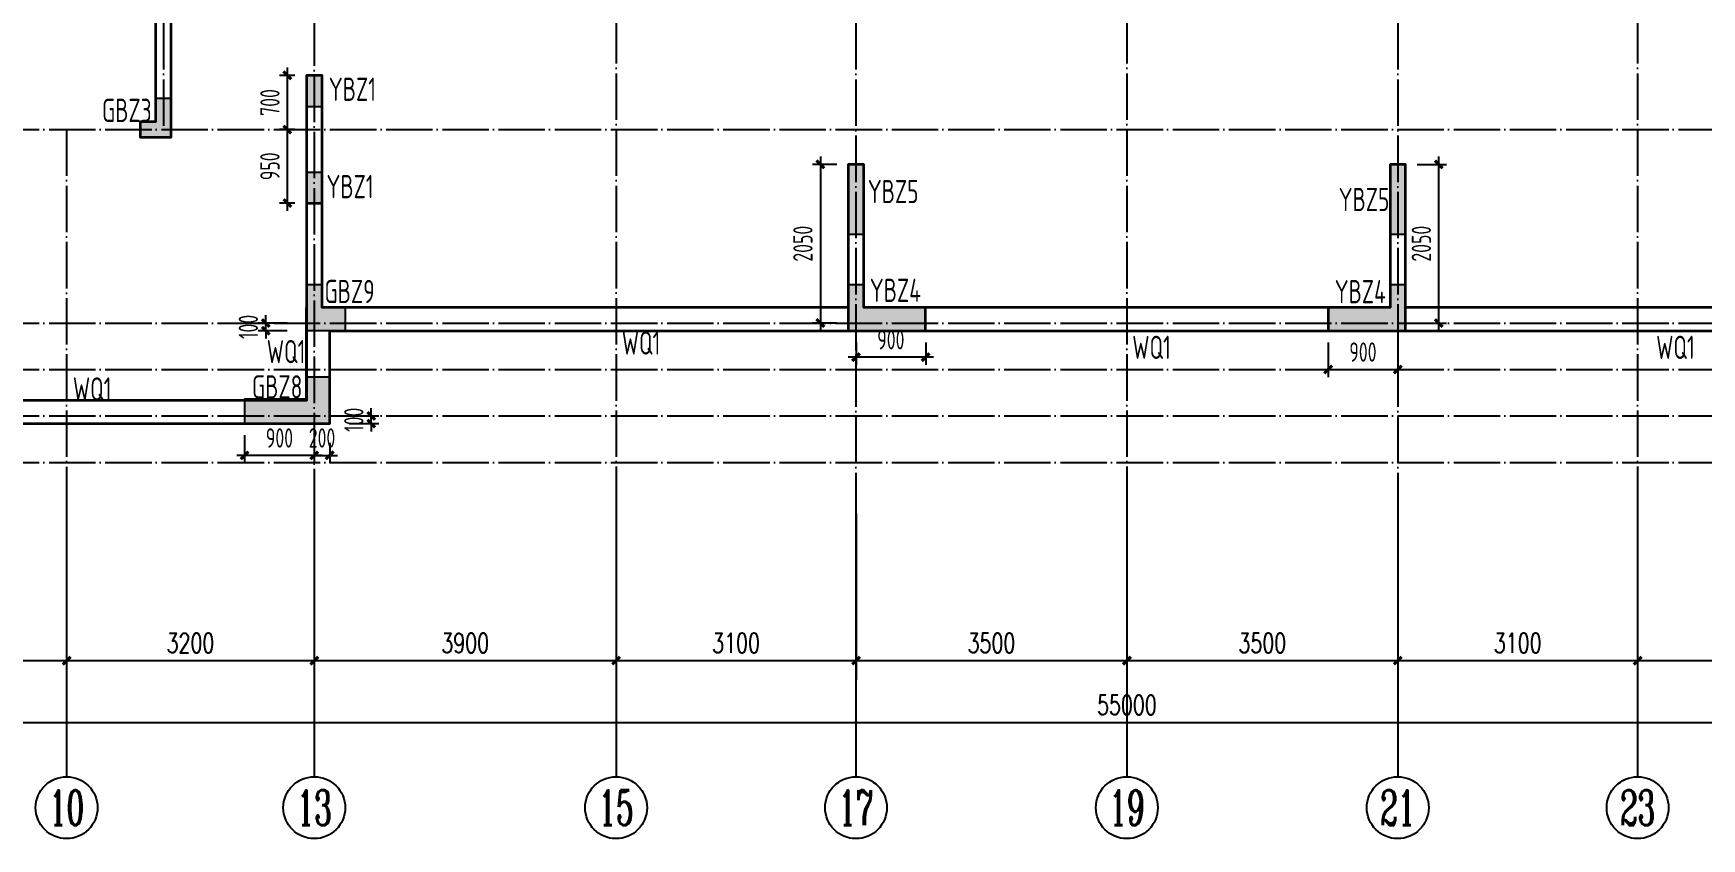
# Model space of a CAD drawing. Extents: x 393367 to 3005760, y 4998 to 826018.
# Drawn here: x 2361777 to 2383334, y 561243 to 571648 of the extents above; entities that cross this region are included whole.
import ezdxf
from ezdxf.enums import TextEntityAlignment as Align

# ---------------------------------------------------------------- set-up
doc = ezdxf.new("R2010")
doc.units = 0
doc.header["$LTSCALE"] = 1000
doc.linetypes.add('DOTE', pattern=[2.42, 2, -0.2, 0.02, -0.2])
doc.layers.get('0').update_dxf_attribs({"linetype": 'CONTINUOUS'})
doc.layers.get('Defpoints').update_dxf_attribs({"linetype": 'CONTINUOUS'})
for name, color, linetype in [('AXIS', 3, 'CONTINUOUS'), ('AXIS_TEXT', 7, 'CONTINUOUS'), ('COLU_HATCH', 251, 'CONTINUOUS'), ('COLU_TH', 5, 'CONTINUOUS'), ('DIM', 3, 'CONTINUOUS'), ('DOTE', 8, 'DOTE'), ('S-砼墙', 150, 'CONTINUOUS'), ('TEXT', 7, 'CONTINUOUS')]:
    doc.layers.add(name, color=color, linetype=linetype)
doc.styles.add('_TCH_AXIS', font='COMPLEX', dxfattribs={"bigfont": 'GBCBIG'})
doc.styles.add('_TCH_DIM_T3', font='SIMPLEX', dxfattribs={"width": 0.705882, "bigfont": 'GBCBIG'})
doc.styles.add('COMPLEX', font='COMPLEX')
doc.styles.add('TSSD_Rein', font='Tssdeng.shx', dxfattribs={"width": 0.7, "bigfont": 'hztxt.shx'})
doc.dimstyles.new('_TCH_ARCH&&100', dxfattribs={"dimtxt": 255, "dimasz": 100, "dimexe": 250, "dimexo": 300, "dimgap": 100, "dimtad": 1, "dimdec": 0, "dimzin": 0, "dimdsep": 46, "dimtxsty": '_TCH_DIM_T3', "dimblk": 'ARCHTICK', "dimcen": 0.09, "dimclrt": 7, "dimazin": 2, "dimtfac": 1, "dimtdec": 0, "dimtix": 1, "dimtmove": 2, "dimatfit": 3, "dimldrblk": 'ARCHTICK', "dimfxl": 1, "dimtolj": 1, "dimtzin": 0, "dimarcsym": 0})
doc.dimstyles.new('TSSD_100_100$0', dxfattribs={"dimtxt": 250, "dimasz": 100, "dimexe": 100, "dimexo": 250, "dimgap": 100, "dimtad": 1, "dimdec": 0, "dimzin": 0, "dimdsep": 46, "dimtxsty": 'TSSD_Rein', "dimblk": 'ARCHTICK', "dimcen": 0, "dimdle": 100, "dimclrt": 7, "dimadec": 0, "dimazin": 0, "dimtfac": 1, "dimtdec": 0, "dimtix": 1, "dimtmove": 2, "dimatfit": 3, "dimldrblk": '_tsdbk', "dimfxl": 1, "dimtolj": 1, "dimtzin": 0, "dimarcsym": 0})

# ---------------------------------------------------------------- blocks, each defined once
blk = doc.blocks.new('_ArchTick')
at = {"color": 0, "linetype": 'ByBlock', "const_width": 0.4}
blk.add_lwpolyline([(-0.5, -0.5), (0.5, 0.5)], dxfattribs=at)
blk = doc.blocks.new('*D2630')
at = {"layer": 'Defpoints', "color": 0}
for p in [(2364507, 566705), (2365407, 566705), (2364507, 566195)]:
    blk.add_point(p, dxfattribs=at)
at = {"layer": 'DIM', "color": 0, "lineweight": -2}
for p, q in [((2364507, 566455), (2364507, 566095)), ((2365407, 566455), (2365407, 566095)), ((2365507, 566195), (2364407, 566195))]:
    blk.add_line(p, q, dxfattribs=at)
at = {"layer": 'DIM', "color": 0, "lineweight": -2, "xscale": 100, "yscale": 100, "zscale": 100, "rotation": 180}
blk.add_blockref('_ArchTick', (2364507, 566195), dxfattribs=at)
at = {"layer": 'DIM', "color": 0, "lineweight": -2, "xscale": 100, "yscale": 100, "zscale": 100}
blk.add_blockref('_ArchTick', (2365407, 566195), dxfattribs=at)
at = {"layer": 'DIM', "color": 7, "insert": (2364957, 566420), "char_height": 250, "attachment_point": 5, "style": 'TSSD_Rein'}
blk.add_mtext('\\A1;900', dxfattribs=at)
blk = doc.blocks.new('_tsdbk')
blk.add_line((-1, 0), (0, 0))
at = {"const_width": 0.5}
blk.add_lwpolyline([(-0.7, -0.7), (0.7, 0.7)], dxfattribs=at)
blk = doc.blocks.new('*D2633')
at = {"layer": 'Defpoints', "color": 0}
for p in [(2365059, 570405), (2365407, 570405), (2365407, 569455)]:
    blk.add_point(p, dxfattribs=at)
at = {"layer": 'DIM', "color": 0, "lineweight": -2}
for p, q in [((2365157, 570405), (2364959, 570405)), ((2365059, 569355), (2365059, 570505)), ((2365157, 569455), (2364959, 569455))]:
    blk.add_line(p, q, dxfattribs=at)
at = {"layer": 'DIM', "color": 0, "lineweight": -2, "xscale": 100, "yscale": 100, "zscale": 100}
for p, rotation in [((2365059, 570405), 90), ((2365059, 569455), 270)]:
    blk.add_blockref('_ArchTick', p, dxfattribs=dict(at, rotation=rotation))
at = {"layer": 'DIM', "color": 7, "insert": (2364834, 569930), "char_height": 250, "attachment_point": 5, "rotation": 90, "style": 'TSSD_Rein'}
blk.add_mtext('\\A1;950', dxfattribs=at)
blk = doc.blocks.new('*D2634')
at = {"layer": 'Defpoints', "color": 0}
for p in [(2365059, 571105), (2365407, 571105), (2365407, 570405)]:
    blk.add_point(p, dxfattribs=at)
at = {"layer": 'DIM', "color": 0, "lineweight": -2}
for p, q in [((2365157, 571105), (2364959, 571105)), ((2365059, 570305), (2365059, 571205)), ((2365157, 570405), (2364959, 570405))]:
    blk.add_line(p, q, dxfattribs=at)
at = {"layer": 'DIM', "color": 0, "lineweight": -2, "xscale": 100, "yscale": 100, "zscale": 100}
for p, rotation in [((2365059, 571105), 90), ((2365059, 570405), 270)]:
    blk.add_blockref('_ArchTick', p, dxfattribs=dict(at, rotation=rotation))
at = {"layer": 'DIM', "color": 7, "insert": (2364834, 570755), "char_height": 250, "attachment_point": 5, "rotation": 90, "style": 'TSSD_Rein'}
blk.add_mtext('\\A1;700', dxfattribs=at)
blk = doc.blocks.new('*D2659')
at = {"layer": 'Defpoints', "color": 0}
for p in [(2372407, 569955), (2371946, 567905), (2372407, 567905)]:
    blk.add_point(p, dxfattribs=at)
at = {"layer": 'DIM', "color": 0, "lineweight": -2}
for p, q in [((2372157, 569955), (2371846, 569955)), ((2371946, 570055), (2371946, 567805)), ((2372157, 567905), (2371846, 567905))]:
    blk.add_line(p, q, dxfattribs=at)
at = {"layer": 'DIM', "color": 0, "lineweight": -2, "xscale": 100, "yscale": 100, "zscale": 100}
for p, rotation in [((2371946, 569955), 90), ((2371946, 567905), 270)]:
    blk.add_blockref('_ArchTick', p, dxfattribs=dict(at, rotation=rotation))
at = {"layer": 'DIM', "color": 7, "insert": (2371721, 568930), "char_height": 250, "attachment_point": 5, "rotation": 90, "style": 'TSSD_Rein'}
blk.add_mtext('\\A1;2050', dxfattribs=at)
blk = doc.blocks.new('*D2660')
at = {"layer": 'Defpoints', "color": 0}
for p in [(2372407, 567905), (2373307, 567905), (2372407, 567464)]:
    blk.add_point(p, dxfattribs=at)
at = {"layer": 'DIM', "color": 0, "lineweight": -2}
for p, q in [((2372407, 567655), (2372407, 567364)), ((2373307, 567655), (2373307, 567364)), ((2373407, 567464), (2372307, 567464))]:
    blk.add_line(p, q, dxfattribs=at)
at = {"layer": 'DIM', "color": 0, "lineweight": -2, "xscale": 100, "yscale": 100, "zscale": 100, "rotation": 180}
blk.add_blockref('_ArchTick', (2372407, 567464), dxfattribs=at)
at = {"layer": 'DIM', "color": 0, "lineweight": -2, "xscale": 100, "yscale": 100, "zscale": 100}
blk.add_blockref('_ArchTick', (2373307, 567464), dxfattribs=at)
at = {"layer": 'DIM', "color": 7, "insert": (2372857, 567689), "char_height": 250, "attachment_point": 5, "style": 'TSSD_Rein'}
blk.add_mtext('\\A1;900', dxfattribs=at)
blk = doc.blocks.new('*D2663')
at = {"layer": 'Defpoints', "color": 0}
for p in [(2378507, 567905), (2379407, 567905), (2379407, 567305)]:
    blk.add_point(p, dxfattribs=at)
at = {"layer": 'DIM', "color": 0, "lineweight": -2}
for p, q in [((2378507, 567655), (2378507, 567205)), ((2379407, 567655), (2379407, 567205)), ((2378407, 567305), (2379507, 567305))]:
    blk.add_line(p, q, dxfattribs=at)
at = {"layer": 'DIM', "color": 0, "lineweight": -2, "xscale": 100, "yscale": 100, "zscale": 100, "rotation": 180}
blk.add_blockref('_ArchTick', (2378507, 567305), dxfattribs=at)
at = {"layer": 'DIM', "color": 0, "lineweight": -2, "xscale": 100, "yscale": 100, "zscale": 100}
blk.add_blockref('_ArchTick', (2379407, 567305), dxfattribs=at)
at = {"layer": 'DIM', "color": 7, "insert": (2378957, 567530), "char_height": 250, "attachment_point": 5, "style": 'TSSD_Rein'}
blk.add_mtext('\\A1;900', dxfattribs=at)
blk = doc.blocks.new('*D2664')
at = {"layer": 'Defpoints', "color": 0}
for p in [(2379407, 569955), (2379937, 569955), (2379407, 567905)]:
    blk.add_point(p, dxfattribs=at)
at = {"layer": 'DIM', "color": 0, "lineweight": -2}
for p, q in [((2379657, 569955), (2380037, 569955)), ((2379937, 567805), (2379937, 570055)), ((2379657, 567905), (2380037, 567905))]:
    blk.add_line(p, q, dxfattribs=at)
at = {"layer": 'DIM', "color": 0, "lineweight": -2, "xscale": 100, "yscale": 100, "zscale": 100}
for p, rotation in [((2379937, 569955), 90), ((2379937, 567905), 270)]:
    blk.add_blockref('_ArchTick', p, dxfattribs=dict(at, rotation=rotation))
at = {"layer": 'DIM', "color": 7, "insert": (2379712, 568930), "char_height": 250, "attachment_point": 5, "rotation": 90, "style": 'TSSD_Rein'}
blk.add_mtext('\\A1;2050', dxfattribs=at)
blk = doc.blocks.new('*D3505')
at = {"layer": 'Defpoints', "color": 0}
for p in [(2365407, 566605), (2365607, 566605), (2365607, 566195)]:
    blk.add_point(p, dxfattribs=at)
at = {"layer": 'DIM', "color": 0, "lineweight": -2}
for p, q in [((2365407, 566355), (2365407, 566095)), ((2365607, 566355), (2365607, 566095)), ((2365407, 566195), (2365307, 566195)), ((2365407, 566195), (2365607, 566195)), ((2365607, 566195), (2365707, 566195))]:
    blk.add_line(p, q, dxfattribs=at)
at = {"layer": 'DIM', "color": 0, "lineweight": -2, "xscale": 100, "yscale": 100, "zscale": 100}
blk.add_blockref('_ArchTick', (2365407, 566195), dxfattribs=at)
at = {"layer": 'DIM', "color": 0, "lineweight": -2, "xscale": 100, "yscale": 100, "zscale": 100, "rotation": 180}
blk.add_blockref('_ArchTick', (2365607, 566195), dxfattribs=at)
at = {"layer": 'DIM', "color": 7, "insert": (2365507, 566420), "char_height": 250, "attachment_point": 5, "style": 'TSSD_Rein'}
blk.add_mtext('\\A1;200', dxfattribs=at)
blk = doc.blocks.new('*D3506')
at = {"layer": 'Defpoints', "color": 0}
for p in [(2365607, 566705), (2365607, 566605), (2366143, 566705)]:
    blk.add_point(p, dxfattribs=at)
at = {"layer": 'DIM', "color": 0, "lineweight": -2}
for p, q in [((2366143, 566705), (2366143, 566805)), ((2365857, 566705), (2366243, 566705)), ((2365857, 566605), (2366243, 566605)), ((2366143, 566605), (2366143, 566705)), ((2366143, 566605), (2366143, 566505))]:
    blk.add_line(p, q, dxfattribs=at)
at = {"layer": 'DIM', "color": 0, "lineweight": -2, "xscale": 100, "yscale": 100, "zscale": 100}
for p, rotation in [((2366143, 566705), 270), ((2366143, 566605), 90)]:
    blk.add_blockref('_ArchTick', p, dxfattribs=dict(at, rotation=rotation))
at = {"layer": 'DIM', "color": 7, "insert": (2365918, 566655), "char_height": 250, "attachment_point": 5, "rotation": 90, "style": 'TSSD_Rein'}
blk.add_mtext('\\A1;100', dxfattribs=at)
blk = doc.blocks.new('*D3520')
at = {"layer": 'AXIS', "color": 0, "lineweight": -2}
for p, q in [((2382507, 565443), (2382507, 563293)), ((2386407, 565443), (2386407, 563293)), ((2382507, 563543), (2386407, 563543))]:
    blk.add_line(p, q, dxfattribs=at)
at = {"layer": 'Defpoints', "color": 0}
for p in [(2382507, 565743), (2386407, 565743), (2386407, 563543)]:
    blk.add_point(p, dxfattribs=at)
at = {"layer": 'AXIS', "color": 0, "lineweight": -2, "xscale": 100, "yscale": 100, "zscale": 100, "rotation": 180}
blk.add_blockref('_ArchTick', (2382507, 563543), dxfattribs=at)
at = {"layer": 'AXIS', "color": 0, "lineweight": -2, "xscale": 100, "yscale": 100, "zscale": 100}
blk.add_blockref('_ArchTick', (2386407, 563543), dxfattribs=at)
at = {"layer": 'AXIS', "color": 7, "insert": (2384457, 563770), "char_height": 255, "attachment_point": 5, "style": '_TCH_DIM_T3'}
blk.add_mtext('\\A1;3900', dxfattribs=at)
blk = doc.blocks.new('*D3521')
at = {"layer": 'AXIS', "color": 0, "lineweight": -2}
for p, q in [((2379407, 565443), (2379407, 563293)), ((2382507, 565443), (2382507, 563293)), ((2379407, 563543), (2382507, 563543))]:
    blk.add_line(p, q, dxfattribs=at)
at = {"layer": 'Defpoints', "color": 0}
for p in [(2379407, 565743), (2382507, 565743), (2382507, 563543)]:
    blk.add_point(p, dxfattribs=at)
at = {"layer": 'AXIS', "color": 0, "lineweight": -2, "xscale": 100, "yscale": 100, "zscale": 100, "rotation": 180}
blk.add_blockref('_ArchTick', (2379407, 563543), dxfattribs=at)
at = {"layer": 'AXIS', "color": 0, "lineweight": -2, "xscale": 100, "yscale": 100, "zscale": 100}
blk.add_blockref('_ArchTick', (2382507, 563543), dxfattribs=at)
at = {"layer": 'AXIS', "color": 7, "insert": (2380957, 563770), "char_height": 255, "attachment_point": 5, "style": '_TCH_DIM_T3'}
blk.add_mtext('\\A1;3100', dxfattribs=at)
blk = doc.blocks.new('*D3522')
at = {"layer": 'AXIS', "color": 0, "lineweight": -2}
for p, q in [((2375907, 565443), (2375907, 563293)), ((2379407, 565443), (2379407, 563293)), ((2375907, 563543), (2379407, 563543))]:
    blk.add_line(p, q, dxfattribs=at)
at = {"layer": 'Defpoints', "color": 0}
for p in [(2375907, 565743), (2379407, 565743), (2379407, 563543)]:
    blk.add_point(p, dxfattribs=at)
at = {"layer": 'AXIS', "color": 0, "lineweight": -2, "xscale": 100, "yscale": 100, "zscale": 100, "rotation": 180}
blk.add_blockref('_ArchTick', (2375907, 563543), dxfattribs=at)
at = {"layer": 'AXIS', "color": 0, "lineweight": -2, "xscale": 100, "yscale": 100, "zscale": 100}
blk.add_blockref('_ArchTick', (2379407, 563543), dxfattribs=at)
at = {"layer": 'AXIS', "color": 7, "insert": (2377657, 563770), "char_height": 255, "attachment_point": 5, "style": '_TCH_DIM_T3'}
blk.add_mtext('\\A1;3500', dxfattribs=at)
blk = doc.blocks.new('*D3563')
at = {"layer": 'AXIS', "color": 0, "lineweight": -2}
for p, q in [((2359007, 565443), (2359007, 563293)), ((2362207, 565443), (2362207, 563293)), ((2359007, 563543), (2362207, 563543))]:
    blk.add_line(p, q, dxfattribs=at)
at = {"layer": 'Defpoints', "color": 0}
for p in [(2359007, 565743), (2362207, 565743), (2362207, 563543)]:
    blk.add_point(p, dxfattribs=at)
at = {"layer": 'AXIS', "color": 0, "lineweight": -2, "xscale": 100, "yscale": 100, "zscale": 100, "rotation": 180}
blk.add_blockref('_ArchTick', (2359007, 563543), dxfattribs=at)
at = {"layer": 'AXIS', "color": 0, "lineweight": -2, "xscale": 100, "yscale": 100, "zscale": 100}
blk.add_blockref('_ArchTick', (2362207, 563543), dxfattribs=at)
at = {"layer": 'AXIS', "color": 7, "insert": (2360607, 563770), "char_height": 255, "attachment_point": 5, "style": '_TCH_DIM_T3'}
blk.add_mtext('\\A1;3200', dxfattribs=at)
blk = doc.blocks.new('*D3564')
at = {"layer": 'AXIS', "color": 0, "lineweight": -2}
for p, q in [((2362207, 565443), (2362207, 563293)), ((2365407, 565443), (2365407, 563293)), ((2362207, 563543), (2365407, 563543))]:
    blk.add_line(p, q, dxfattribs=at)
at = {"layer": 'Defpoints', "color": 0}
for p in [(2362207, 565743), (2365407, 565743), (2365407, 563543)]:
    blk.add_point(p, dxfattribs=at)
at = {"layer": 'AXIS', "color": 0, "lineweight": -2, "xscale": 100, "yscale": 100, "zscale": 100, "rotation": 180}
blk.add_blockref('_ArchTick', (2362207, 563543), dxfattribs=at)
at = {"layer": 'AXIS', "color": 0, "lineweight": -2, "xscale": 100, "yscale": 100, "zscale": 100}
blk.add_blockref('_ArchTick', (2365407, 563543), dxfattribs=at)
at = {"layer": 'AXIS', "color": 7, "insert": (2363807, 563770), "char_height": 255, "attachment_point": 5, "style": '_TCH_DIM_T3'}
blk.add_mtext('\\A1;3200', dxfattribs=at)
blk = doc.blocks.new('*D3565')
at = {"layer": 'AXIS', "color": 0, "lineweight": -2}
for p, q in [((2365407, 565443), (2365407, 563293)), ((2369307, 565443), (2369307, 563293)), ((2365407, 563543), (2369307, 563543))]:
    blk.add_line(p, q, dxfattribs=at)
at = {"layer": 'Defpoints', "color": 0}
for p in [(2365407, 565743), (2369307, 565743), (2369307, 563543)]:
    blk.add_point(p, dxfattribs=at)
at = {"layer": 'AXIS', "color": 0, "lineweight": -2, "xscale": 100, "yscale": 100, "zscale": 100, "rotation": 180}
blk.add_blockref('_ArchTick', (2365407, 563543), dxfattribs=at)
at = {"layer": 'AXIS', "color": 0, "lineweight": -2, "xscale": 100, "yscale": 100, "zscale": 100}
blk.add_blockref('_ArchTick', (2369307, 563543), dxfattribs=at)
at = {"layer": 'AXIS', "color": 7, "insert": (2367357, 563770), "char_height": 255, "attachment_point": 5, "style": '_TCH_DIM_T3'}
blk.add_mtext('\\A1;3900', dxfattribs=at)
blk = doc.blocks.new('*D3566')
at = {"layer": 'AXIS', "color": 0, "lineweight": -2}
for p, q in [((2369307, 565443), (2369307, 563293)), ((2372407, 565443), (2372407, 563293)), ((2369307, 563543), (2372407, 563543))]:
    blk.add_line(p, q, dxfattribs=at)
at = {"layer": 'Defpoints', "color": 0}
for p in [(2369307, 565743), (2372407, 565743), (2372407, 563543)]:
    blk.add_point(p, dxfattribs=at)
at = {"layer": 'AXIS', "color": 0, "lineweight": -2, "xscale": 100, "yscale": 100, "zscale": 100, "rotation": 180}
blk.add_blockref('_ArchTick', (2369307, 563543), dxfattribs=at)
at = {"layer": 'AXIS', "color": 0, "lineweight": -2, "xscale": 100, "yscale": 100, "zscale": 100}
blk.add_blockref('_ArchTick', (2372407, 563543), dxfattribs=at)
at = {"layer": 'AXIS', "color": 7, "insert": (2370857, 563770), "char_height": 255, "attachment_point": 5, "style": '_TCH_DIM_T3'}
blk.add_mtext('\\A1;3100', dxfattribs=at)
blk = doc.blocks.new('*D3567')
at = {"layer": 'AXIS', "color": 0, "lineweight": -2}
for p, q in [((2372407, 565443), (2372407, 563293)), ((2375907, 565443), (2375907, 563293)), ((2372407, 563543), (2375907, 563543))]:
    blk.add_line(p, q, dxfattribs=at)
at = {"layer": 'Defpoints', "color": 0}
for p in [(2372407, 565743), (2375907, 565743), (2375907, 563543)]:
    blk.add_point(p, dxfattribs=at)
at = {"layer": 'AXIS', "color": 0, "lineweight": -2, "xscale": 100, "yscale": 100, "zscale": 100, "rotation": 180}
blk.add_blockref('_ArchTick', (2372407, 563543), dxfattribs=at)
at = {"layer": 'AXIS', "color": 0, "lineweight": -2, "xscale": 100, "yscale": 100, "zscale": 100}
blk.add_blockref('_ArchTick', (2375907, 563543), dxfattribs=at)
at = {"layer": 'AXIS', "color": 7, "insert": (2374157, 563770), "char_height": 255, "attachment_point": 5, "style": '_TCH_DIM_T3'}
blk.add_mtext('\\A1;3500', dxfattribs=at)
blk = doc.blocks.new('*D3568')
at = {"layer": 'AXIS', "color": 0, "lineweight": -2}
for p, q in [((2348407, 565443), (2348407, 562493)), ((2403407, 565443), (2403407, 562493)), ((2348407, 562743), (2403407, 562743))]:
    blk.add_line(p, q, dxfattribs=at)
at = {"layer": 'Defpoints', "color": 0}
for p in [(2348407, 565743), (2403407, 565743), (2403407, 562743)]:
    blk.add_point(p, dxfattribs=at)
at = {"layer": 'AXIS', "color": 0, "lineweight": -2, "xscale": 100, "yscale": 100, "zscale": 100, "rotation": 180}
blk.add_blockref('_ArchTick', (2348407, 562743), dxfattribs=at)
at = {"layer": 'AXIS', "color": 0, "lineweight": -2, "xscale": 100, "yscale": 100, "zscale": 100}
blk.add_blockref('_ArchTick', (2403407, 562743), dxfattribs=at)
at = {"layer": 'AXIS', "color": 7, "insert": (2375907, 562970), "char_height": 255, "attachment_point": 5, "style": '_TCH_DIM_T3'}
blk.add_mtext('\\A1;55000', dxfattribs=at)
blk = doc.blocks.new('_axiso')
blk.add_circle((0, 0), 0.5)
at = {"layer": 'AXIS_TEXT', "style": 'COMPLEX', "width": 1.041667}
blk.add_attdef('A', text='', height=0.56, dxfattribs=at).set_placement((-0.25, -0.28), (0.25, -0.28), align=Align.FIT)
blk = doc.blocks.new('*D3589')
at = {"layer": 'Defpoints', "color": 0}
for p in [(2364780, 567905), (2365307, 567905), (2365307, 567805)]:
    blk.add_point(p, dxfattribs=at)
at = {"layer": 'DIM', "color": 0, "lineweight": -2}
for p, q in [((2365057, 567905), (2364680, 567905)), ((2365057, 567805), (2364680, 567805)), ((2364780, 567905), (2364780, 568005)), ((2364780, 567805), (2364780, 567905)), ((2364780, 567805), (2364780, 567705))]:
    blk.add_line(p, q, dxfattribs=at)
at = {"layer": 'DIM', "color": 0, "lineweight": -2, "xscale": 100, "yscale": 100, "zscale": 100}
for p, rotation in [((2364780, 567905), 270), ((2364780, 567805), 90)]:
    blk.add_blockref('_ArchTick', p, dxfattribs=dict(at, rotation=rotation))
at = {"layer": 'DIM', "color": 7, "insert": (2364555, 567855), "char_height": 250, "attachment_point": 5, "rotation": 90, "style": 'TSSD_Rein'}
blk.add_mtext('\\A1;100', dxfattribs=at)

msp = doc.modelspace()

# ---------------------------------------------------------------- hatches: boundary and pattern name
at = {"layer": 'COLU_HATCH'}
for points in [[(2365506.94913, 571104.96528), (2365306.94913, 571104.96528), (2365306.94913, 570704.96528), (2365506.94913, 570704.96528)], [(2363356.95064, 570504.96845), (2363156.95064, 570504.96845), (2363156.95064, 570304.96845), (2363556.95064, 570304.96845), (2363556.95064, 570804.96845), (2363356.95064, 570804.96845)], [(2372506.94716, 569954.96423), (2372306.94716, 569954.96423), (2372306.94716, 569054.96423), (2372506.94716, 569054.96423)], [(2379506.9475, 569054.96423), (2379506.9475, 569954.96423), (2379306.9475, 569954.96423), (2379306.9475, 569054.96423)], [(2365506.94913, 569454.96533), (2365306.94913, 569454.96533), (2365306.94913, 569854.96533), (2365506.94913, 569854.96533)], [(2365506.94913, 568104.96426), (2365806.95543, 568104.96426), (2365806.95543, 567804.96426), (2365306.94913, 567804.96426), (2365306.94913, 568404.96426), (2365506.94913, 568404.96426)], [(2372506.94716, 568104.96426), (2373306.95346, 568104.96426), (2373306.95346, 567804.96426), (2372306.94716, 567804.96426), (2372306.94716, 568404.96426), (2372506.94716, 568404.96426)], [(2379306.9475, 568104.96426), (2379306.9475, 568404.96426), (2379506.9475, 568404.96426), (2379506.9475, 567804.96426), (2378506.9412, 567804.96426), (2378506.9412, 568104.96426)], [(2365306.75262, 566919.6826), (2364506.75412, 566919.6826), (2364506.75412, 566604.96515), (2365606.75262, 566604.96471), (2365606.75262, 567204.96471), (2365306.75262, 567204.96515)]]:
    msp.add_hatch(color=256, dxfattribs=at).paths.add_polyline_path(points)

# ---------------------------------------------------------------- linework, layer by layer
at = {"layer": 'AXIS'}
for p, q in [((2362206.7542, 565742.59672), (2362206.7542, 562042.59672)), ((2365406.7542, 565742.59672), (2365406.7542, 562042.59672)), ((2369306.7542, 565742.59672), (2369306.7542, 562042.59672)), ((2372406.7542, 565742.59672), (2372406.7542, 562042.59672)), ((2375906.7542, 565742.59672), (2375906.7542, 562042.59672)), ((2379406.7542, 565742.59672), (2379406.7542, 562042.59672)), ((2382506.7542, 565742.59672), (2382506.7542, 562042.59672))]:
    msp.add_line(p, q, dxfattribs=at)
at = {"layer": 'COLU_TH'}
for points in [[(2365506.94913, 571104.96528), (2365306.94913, 571104.96528), (2365306.94913, 570704.96528), (2365506.94913, 570704.96528)], [(2363356.95064, 570504.96845), (2363156.95064, 570504.96845), (2363156.95064, 570304.96845), (2363556.95064, 570304.96845), (2363556.95064, 570804.96845), (2363356.95064, 570804.96845)], [(2372506.94716, 569954.96423), (2372306.94716, 569954.96423), (2372306.94716, 569054.96423), (2372506.94716, 569054.96423)], [(2379506.9475, 569054.96423), (2379506.9475, 569954.96423), (2379306.9475, 569954.96423), (2379306.9475, 569054.96423)], [(2365506.94913, 569454.96533), (2365306.94913, 569454.96533), (2365306.94913, 569854.96533), (2365506.94913, 569854.96533)], [(2365506.94913, 568104.96426), (2365806.95543, 568104.96426), (2365806.95543, 567804.96426), (2365306.94913, 567804.96426), (2365306.94913, 568404.96426), (2365506.94913, 568404.96426)], [(2372506.94716, 568104.96426), (2373306.95346, 568104.96426), (2373306.95346, 567804.96426), (2372306.94716, 567804.96426), (2372306.94716, 568404.96426), (2372506.94716, 568404.96426)], [(2379306.9475, 568104.96426), (2379306.9475, 568404.96426), (2379506.9475, 568404.96426), (2379506.9475, 567804.96426), (2378506.9412, 567804.96426), (2378506.9412, 568104.96426)], [(2365306.75262, 566919.6826), (2364506.75412, 566919.6826), (2364506.75412, 566604.96515), (2365606.75262, 566604.96471), (2365606.75262, 567204.96471), (2365306.75262, 567204.96515)]]:
    msp.add_lwpolyline(points, close=True, dxfattribs=at)
at = {"layer": 'DOTE', "linetype": 'DOTE', "ltscale": 0.3}
for p, q in [((2369306.7542, 581295.24995), (2369306.7542, 565742.59672)), ((2375906.7542, 581295.24995), (2375906.7542, 565742.59672)), ((2382506.7542, 581295.24995), (2382506.7542, 565742.59672)), ((2365406.7542, 574004.96449), (2365406.7542, 565742.59672)), ((2363456.7542, 572504.96449), (2363456.7542, 570404.96449)), ((2372406.7542, 572504.96449), (2372406.7542, 565742.59672)), ((2379406.7542, 572504.96449), (2379406.7542, 565742.59672)), ((2348185.81868, 570404.96449), (2403862.55658, 570404.96449)), ((2362206.7542, 570404.96449), (2362206.7542, 565742.59672)), ((2348185.81868, 567904.96449), (2403862.55658, 567904.96449)), ((2348185.81868, 567304.96449), (2403862.55658, 567304.96449)), ((2348185.81868, 566704.96449), (2403862.55658, 566704.96449)), ((2348185.81868, 566104.96449), (2403862.55658, 566104.96449))]:
    msp.add_line(p, q, dxfattribs=at)
at = {"layer": 'S-砼墙', "color": 40, "lineweight": 35}
for points in [[(2346936.43397, 570461.55163), (2348406.75468, 570461.55163), (2348406.75758, 567804.96935), (2358806.75578, 567804.96426), (2358806.75578, 566604.96515), (2365606.94913, 566604.96515), (2365606.94913, 567804.96426), (2386206.94553, 567804.96426), (2386206.94553, 566604.96515), (2393007.13888, 566604.96515), (2393007.13888, 567804.96426), (2403407.13708, 567804.96935), (2403407.14046, 575204.96449), (2404537.91262, 575204.96449)], [(2386306.94553, 568104.96426), (2379506.9475, 568104.96426), (2379506.9475, 569954.96423), (2379306.9475, 569954.96423), (2379306.9475, 568104.96426), (2372506.94716, 568104.96426), (2372506.94716, 569954.96423), (2372306.94716, 569954.96423), (2372306.94716, 568104.96426), (2365506.94913, 568104.96426), (2365506.94913, 571104.96528), (2365306.94913, 571104.96528), (2365306.78783, 566904.96515), (2365306.78783, 568104.96426), (2365306.78783, 566904.96515), (2359106.75578, 566904.96515)]]:
    msp.add_lwpolyline(points, dxfattribs=at)
at = {"layer": 'S-砼墙', "color": 150, "lineweight": 35}
for points in [[(2363706.93993, 572404.91055), (2363706.96135, 572604.91055), (2363356.95064, 572604.90341), (2363356.95064, 570504.96845), (2363156.95064, 570504.96845), (2363156.95064, 570304.96845), (2363556.95064, 570304.96845), (2363556.95064, 572404.91769)], [(2365506.94913, 569454.96533), (2365506.94913, 571104.96528), (2365306.94913, 571104.96528), (2365306.94913, 569454.96533)], [(2372506.94716, 568104.96426), (2372506.94716, 569954.96423), (2372306.94716, 569954.96423), (2372306.94716, 567804.96426), (2373306.95346, 567804.96426), (2373306.95346, 568104.96426)], [(2379506.9475, 567804.96426), (2379506.9475, 569954.96423), (2379306.9475, 569954.96423), (2379306.9475, 568104.96426), (2378506.9412, 568104.96426), (2378506.9412, 567804.96426)]]:
    msp.add_lwpolyline(points, close=True, dxfattribs=at)

# ---------------------------------------------------------------- block references
at = {"layer": 'AXIS'}
ref = msp.add_blockref('_axiso', (2362206.7542, 561642.59672), dxfattribs=dict(at, xscale=800, yscale=800, zscale=800))
ref.add_attrib('A', '10', dxfattribs={"layer": 'AXIS_TEXT', "height": 452.54834, "style": '_TCH_AXIS', "width": 0.724138}).set_placement((2361980.48003, 561416.32255), (2362433.02837, 561416.32255), align=Align.FIT)
ref = msp.add_blockref('_axiso', (2365406.7542, 561642.59672), dxfattribs=dict(at, xscale=800, yscale=800, zscale=800))
ref.add_attrib('A', '13', dxfattribs={"layer": 'AXIS_TEXT', "height": 452.54834, "style": '_TCH_AXIS', "width": 0.724138}).set_placement((2365180.48003, 561416.32255), (2365633.02837, 561416.32255), align=Align.FIT)
ref = msp.add_blockref('_axiso', (2369306.7542, 561642.59672), dxfattribs=dict(at, xscale=800, yscale=800, zscale=800))
ref.add_attrib('A', '15', dxfattribs={"layer": 'AXIS_TEXT', "height": 452.54834, "style": '_TCH_AXIS', "width": 0.724138}).set_placement((2369080.48003, 561416.32255), (2369533.02837, 561416.32255), align=Align.FIT)
ref = msp.add_blockref('_axiso', (2372406.7542, 561642.59672), dxfattribs=dict(at, xscale=800, yscale=800, zscale=800))
ref.add_attrib('A', '17', dxfattribs={"layer": 'AXIS_TEXT', "height": 452.54834, "style": '_TCH_AXIS', "width": 0.724138}).set_placement((2372180.48003, 561416.32255), (2372633.02837, 561416.32255), align=Align.FIT)
ref = msp.add_blockref('_axiso', (2375906.7542, 561642.59672), dxfattribs=dict(at, xscale=800, yscale=800, zscale=800))
ref.add_attrib('A', '19', dxfattribs={"layer": 'AXIS_TEXT', "height": 452.54834, "style": '_TCH_AXIS', "width": 0.724138}).set_placement((2375680.48003, 561416.32255), (2376133.02837, 561416.32255), align=Align.FIT)
ref = msp.add_blockref('_axiso', (2379406.7542, 561642.59672), dxfattribs=dict(at, xscale=800, yscale=800, zscale=800))
ref.add_attrib('A', '21', dxfattribs={"layer": 'AXIS_TEXT', "height": 452.54834, "style": '_TCH_AXIS', "width": 0.724138}).set_placement((2379180.48003, 561416.32255), (2379633.02837, 561416.32255), align=Align.FIT)
ref = msp.add_blockref('_axiso', (2382506.7542, 561642.59672), dxfattribs=dict(at, xscale=800, yscale=800, zscale=800))
ref.add_attrib('A', '23', dxfattribs={"layer": 'AXIS_TEXT', "height": 452.54834, "style": '_TCH_AXIS', "width": 0.617647}).set_placement((2382280.48003, 561416.32255), (2382733.02837, 561416.32255), align=Align.FIT)

# ---------------------------------------------------------------- texts
at = {"layer": 'TEXT', "color": 30, "style": 'TSSD_Rein', "width": 0.7}
for s, p in [('YBZ1', (2365594.9112, 570775.68051)), ('YBZ1', (2365564.54412, 569518.09469)), ('YBZ5', (2372559.39421, 569453.9161)), ('YBZ5', (2378643.29658, 569351.35267)), ('YBZ4', (2372585.43508, 568177.66328)), ('YBZ4', (2378592.03578, 568160.72724)), ('GBZ8', (2364602.51067, 566930.32747))]:
    msp.add_text(s, height=300, dxfattribs=at).set_placement(p)
at = {"layer": 'TEXT', "style": 'TSSD_Rein', "width": 0.7}
for s, p in [('GBZ3', (2362665.00785, 570502.98245)), ('GBZ9', (2365539.4233, 568162.77677))]:
    msp.add_text(s, height=300, dxfattribs=at).set_placement(p)
at = {"layer": 'TEXT', "color": 230, "style": 'TSSD_Rein', "width": 0.7}
for p in [(2364792.94389, 567385.95115), (2369380.13881, 567497.2786), (2375976.05668, 567440.91959), (2382745.70535, 567440.91959), (2362287.54551, 566903.0259)]:
    msp.add_text('WQ1', height=300, dxfattribs=at).set_placement(p)

# ---------------------------------------------------------------- dimensions: what is measured, and where the dimension line sits
at = {"layer": 'AXIS'}
for p1, p2, distance, picture, middle in [((2348406.7542, 565742.59672), (2403406.7542, 565742.59672), -3000, '*D3568', (2375906.7542, 562970.09672)), ((2359006.7542, 565742.59672), (2362206.7542, 565742.59672), -2200, '*D3563', (2360606.7542, 563770.09672)), ((2362206.7542, 565742.59672), (2365406.7542, 565742.59672), -2200, '*D3564', (2363806.7542, 563770.09672)), ((2365406.7542, 565742.59672), (2369306.7542, 565742.59672), -2200, '*D3565', (2367356.7542, 563770.09672)), ((2369306.7542, 565742.59672), (2372406.7542, 565742.59672), -2200, '*D3566', (2370856.7542, 563770.09672)), ((2372406.7542, 565742.59672), (2375906.7542, 565742.59672), -2200, '*D3567', (2374156.7542, 563770.09672)), ((2375906.7542, 565742.59672), (2379406.7542, 565742.59672), -2200, '*D3522', (2377656.7542, 563770.09672)), ((2379406.7542, 565742.59672), (2382506.7542, 565742.59672), -2200, '*D3521', (2380956.7542, 563770.09672)), ((2382506.7542, 565742.59672), (2386406.7542, 565742.59672), -2200, '*D3520', (2384456.7542, 563770.09672))]:
    dim = msp.add_aligned_dim(p1=p1, p2=p2, distance=distance, dimstyle='_TCH_ARCH&&100', dxfattribs=at)
    dim.commit()
    dim.dimension.update_dxf_attribs({"geometry": picture, "text_midpoint": middle})
at = {"layer": 'DIM'}
for base, p1, p2, picture, middle in [((2365059.12223, 571104.96528), (2365406.7542, 570404.96449), (2365406.7542, 571104.96528), '*D2634', (2364834.12223, 570754.96488)), ((2365059.12223, 570404.96449), (2365406.7542, 569454.96533), (2365406.7542, 570404.96449), '*D2633', (2364834.12223, 569929.96491)), ((2371945.90315, 567904.96449), (2372406.7542, 569954.96423), (2372406.7542, 567904.96449), '*D2659', (2371720.90315, 568929.96436)), ((2379937.06582, 569954.91742), (2379406.94768, 567904.91768), (2379406.94768, 569954.91742), '*D2664', (2379712.06582, 568929.91755)), ((2364780.04647, 567904.9645), (2365306.94913, 567804.96426), (2365306.94913, 567904.9645), '*D3589', (2364555.04647, 567854.96438)), ((2366142.97558, 566704.96449), (2365606.94913, 566604.96515), (2365606.94913, 566704.96449), '*D3506', (2365917.97558, 566654.96482))]:
    dim = msp.add_linear_dim(base=base, p1=p1, p2=p2, angle=90, dimstyle='TSSD_100_100$0', dxfattribs=at)
    dim.commit()
    dim.dimension.update_dxf_attribs({"geometry": picture, "text_midpoint": middle})
for base, p1, p2, picture, middle in [((2372406.7542, 567464.25004), (2373306.95346, 567904.96426), (2372406.7542, 567904.96426), '*D2660', (2372856.85383, 567689.25004)), ((2379406.94768, 567304.91768), (2378506.94493, 567904.91768), (2379406.94768, 567904.91768), '*D2663', (2378956.94631, 567529.91768)), ((2364506.95064, 566195.25894), (2365406.7542, 566704.96449), (2364506.95064, 566704.96449), '*D2630', (2364956.85242, 566420.25894)), ((2365606.75262, 566195.25894), (2365406.7542, 566604.96471), (2365606.75262, 566604.96471), '*D3505', (2365506.75341, 566420.25894))]:
    dim = msp.add_linear_dim(base=base, p1=p1, p2=p2, dimstyle='TSSD_100_100$0', dxfattribs=at)
    dim.commit()
    dim.dimension.update_dxf_attribs({"geometry": picture, "text_midpoint": middle})

doc.saveas('drawing.dxf')
